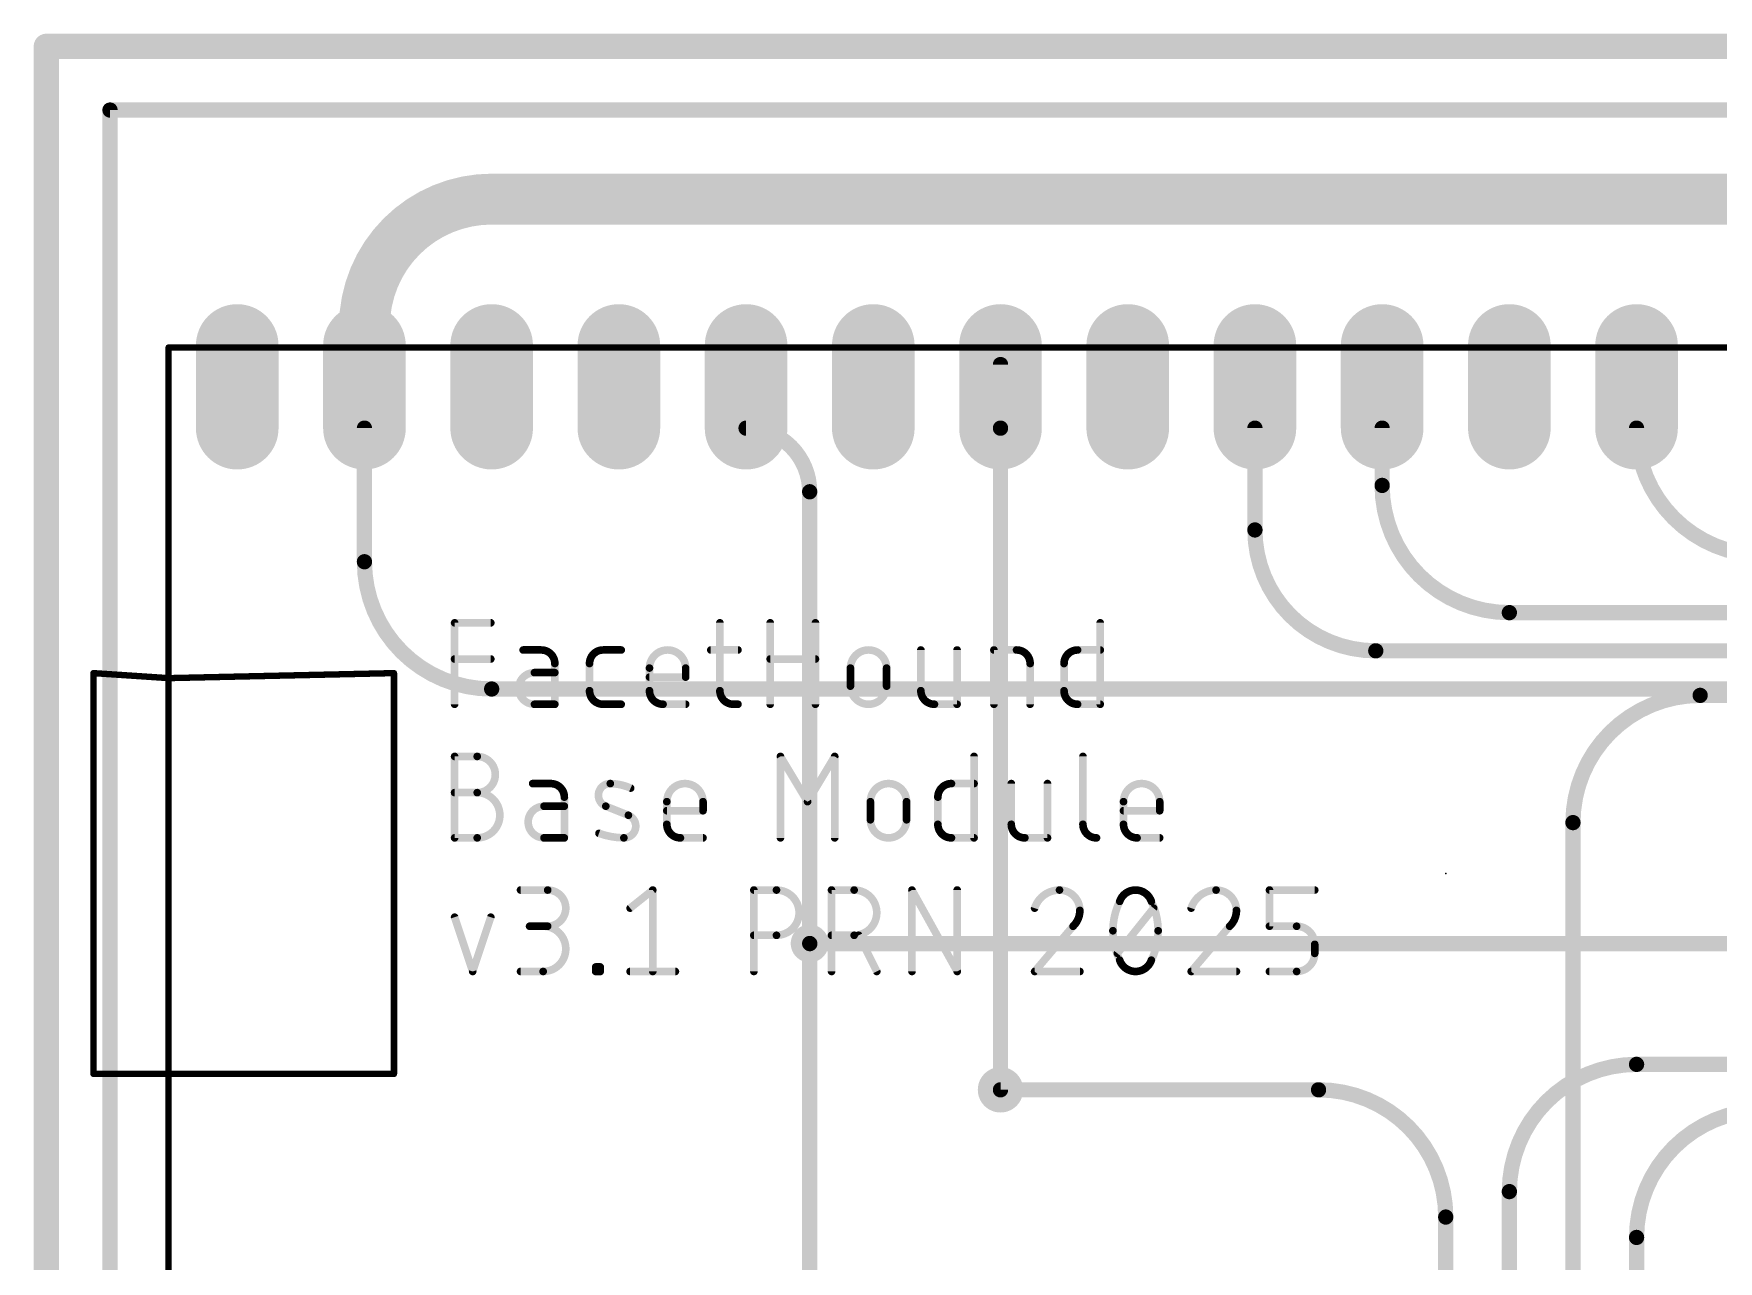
# Model space of a CAD drawing. Extents: x -4 to 102, y -3 to 61.
# Drawn here: x -1.52 to 32.11, y 36.71 to 61.21 of the extents above; entities that cross this region are included whole.
import ezdxf

# ---------------------------------------------------------------- set-up
doc = ezdxf.new("R2010")
doc.units = 0
for name, color, linetype in [('1', 12, 'CONTINUOUS'), ('16', 132, 'CONTINUOUS'), ('17', 110, 'CONTINUOUS'), ('18', 110, 'CONTINUOUS'), ('20', 31, 'CONTINUOUS'), ('21', 253, 'CONTINUOUS'), ('23', 53, 'CONTINUOUS')]:
    doc.layers.add(name, color=color, linetype=linetype)

# ---------------------------------------------------------------- blocks, each defined once
blk = doc.blocks.new('OFFSETP100')
at = {"const_width": 1}
blk.add_lwpolyline([(0, 0), (1, 0)], dxfattribs=at)
at = {"const_width": 0.5}
for points in [[(0, 0.25, 1), (0, -0.25)], [(1, -0.25, 1), (1, 0.25)]]:
    blk.add_lwpolyline(points, format="xyb", dxfattribs=at)
blk = doc.blocks.new('ROUNDV')
at = {"const_width": 0.5}
blk.add_lwpolyline([(0, -0.25, 1), (0, 0.25, 1), (0, -0.25)], format="xyb", dxfattribs=at)

msp = doc.modelspace()

# ---------------------------------------------------------------- linework, layer by layer
at = {"layer": '1'}
for points, const_width in [([(5.08, 53.34), (5.08, 54.61)], 0.6096), ([(5.08, 53.34), (5.08, 50.673)], 0.3048), ([(22.86, 53.34), (22.86, 51.308)], 0.3048), ([(25.4, 53.34), (25.4, 52.197)], 0.3048), ([(27.94, 49.657), (57.277, 49.657)], 0.3048), ([(25.273, 48.895), (55.88, 48.895)], 0.3048), ([(7.62, 48.133), (62.992, 48.133)], 0.3048), ([(58.42, 43.05), (13.973, 43.05)], 0.3048), ([(30.48, 40.64), (56.388, 40.64)], 0.3048), ([(17.78, 40.132), (24.13, 40.132)], 0.3048), ([(27.94, 35.56), (27.94, 38.1)], 0.3048), ([(26.67, 37.592), (26.67, 33.782)], 0.3048), ([(30.48, 35.56), (30.48, 37.185)], 0.3048)]:
    msp.add_lwpolyline(points, dxfattribs=dict(at, const_width=const_width))
for points, const_width in [([(5.2324, 54.61, 1), (4.9276, 54.61)], 0.3048), ([(4.9276, 53.34, 1), (5.2324, 53.34)], 0.3048), ([(5.1562, 53.34, 1), (5.0038, 53.34)], 0.1524), ([(22.9362, 53.34, 1), (22.7838, 53.34)], 0.1524), ([(25.4762, 53.34, 1), (25.3238, 53.34)], 0.1524), ([(30.48, 53.34, 0.4142), (33.02, 50.8)], 0.3048), ([(30.5562, 53.34, 1), (30.4038, 53.34)], 0.1524), ([(25.4, 52.197, 0.4142), (27.94, 49.657)], 0.3048), ([(25.4762, 52.197, 1), (25.3238, 52.197)], 0.1524), ([(25.3238, 52.197, 1), (25.4762, 52.197)], 0.1524), ([(22.86, 51.308, 0.4142), (25.273, 48.895)], 0.3048), ([(22.9362, 51.308, 1), (22.7838, 51.308)], 0.1524), ([(22.7838, 51.308, 1), (22.9362, 51.308)], 0.1524), ([(5.08, 50.673, 0.4142), (7.62, 48.133)], 0.3048), ([(5.1562, 50.673, 1), (5.0038, 50.673)], 0.1524), ([(5.0038, 50.673, 1), (5.1562, 50.673)], 0.1524), ([(27.94, 49.7332, 1), (27.94, 49.5808)], 0.1524), ([(27.94, 49.5808, 1), (27.94, 49.7332)], 0.1524), ([(25.273, 48.9712, 1), (25.273, 48.8188)], 0.1524), ([(25.273, 48.8188, 1), (25.273, 48.9712)], 0.1524), ([(7.62, 48.2092, 1), (7.62, 48.0568)], 0.1524), ([(7.62, 48.0568, 1), (7.62, 48.2092)], 0.1524), ([(13.97, 43.053, 0.4142), (13.973, 43.05)], 0.3048), ([(14.0462, 43.053, 1), (13.8938, 43.053)], 0.1524), ([(13.973, 43.1262, 1), (13.973, 42.9738)], 0.1524), ([(13.973, 42.9738, 1), (13.973, 43.1262)], 0.1524), ([(30.48, 40.64, 0.4142), (27.94, 38.1)], 0.3048), ([(30.48, 40.7162, 1), (30.48, 40.5638)], 0.1524), ([(30.48, 40.5638, 1), (30.48, 40.7162)], 0.1524), ([(17.78, 40.2082, 1), (17.78, 40.0558)], 0.1524), ([(26.67, 37.592, 0.4142), (24.13, 40.132)], 0.3048), ([(24.13, 40.2082, 1), (24.13, 40.0558)], 0.1524), ([(24.13, 40.0558, 1), (24.13, 40.2082)], 0.1524), ([(33.02, 39.725, 0.4142), (30.48, 37.185)], 0.3048), ([(28.0162, 38.1, 1), (27.8638, 38.1)], 0.1524), ([(27.8638, 38.1, 1), (28.0162, 38.1)], 0.1524), ([(26.7462, 37.592, 1), (26.5938, 37.592)], 0.1524), ([(26.5938, 37.592, 1), (26.7462, 37.592)], 0.1524), ([(30.5562, 37.185, 1), (30.4038, 37.185)], 0.1524), ([(30.4038, 37.185, 1), (30.5562, 37.185)], 0.1524)]:
    msp.add_lwpolyline(points, format="xyb", dxfattribs=dict(at, const_width=const_width))
at = {"layer": '16'}
for points, const_width in [([(0, 59.69), (0, 1.27)], 0.3048), ([(100.33, 59.69), (0, 59.69)], 0.3048), ([(51.054, 57.912), (7.62, 57.912)], 1.016), ([(5.08, 55.372), (5.08, 53.34)], 1.016), ([(17.78, 54.61), (17.78, 53.34)], 0.3048), ([(17.78, 53.34), (17.78, 40.132)], 0.3048), ([(13.97, 52.07), (13.97, 43.053)], 0.3048), ([(33.655, 48.006), (31.75, 48.006)], 0.3048), ([(29.21, 45.466), (29.21, 27.94)], 0.3048), ([(13.97, 43.053), (13.97, 31.75)], 0.3048)]:
    msp.add_lwpolyline(points, dxfattribs=dict(at, const_width=const_width))
for points, const_width in [([(0.0762, 59.69, 1), (-0.0762, 59.69)], 0.1524), ([(0, 59.7662, 1), (0, 59.6138)], 0.1524), ([(7.62, 57.912, 0.4142), (5.08, 55.372)], 1.016), ([(7.62, 58.166, 1), (7.62, 57.658)], 0.508), ([(7.62, 57.658, 1), (7.62, 58.166)], 0.508), ([(5.334, 55.372, 1), (4.826, 55.372)], 0.508), ([(4.826, 55.372, 1), (5.334, 55.372)], 0.508), ([(17.8562, 54.61, 1), (17.7038, 54.61)], 0.1524), ([(4.826, 53.34, 1), (5.334, 53.34)], 0.508), ([(13.97, 52.07, 0.4142), (12.7, 53.34)], 0.3048), ([(12.7, 53.4162, 1), (12.7, 53.2638)], 0.1524), ([(17.8562, 53.34, 1), (17.7038, 53.34)], 0.1524), ([(17.7038, 53.34, 1), (17.8562, 53.34)], 0.1524), ([(14.0462, 52.07, 1), (13.8938, 52.07)], 0.1524), ([(13.8938, 52.07, 1), (14.0462, 52.07)], 0.1524), ([(31.75, 48.006, 0.4142), (29.21, 45.466)], 0.3048), ([(31.75, 48.0822, 1), (31.75, 47.9298)], 0.1524), ([(31.75, 47.9298, 1), (31.75, 48.0822)], 0.1524), ([(29.2862, 45.466, 1), (29.1338, 45.466)], 0.1524), ([(29.1338, 45.466, 1), (29.2862, 45.466)], 0.1524), ([(14.0462, 43.053, 1), (13.8938, 43.053)], 0.1524), ([(13.8938, 43.053, 1), (14.0462, 43.053)], 0.1524), ([(17.7038, 40.132, 1), (17.8562, 40.132)], 0.1524)]:
    msp.add_lwpolyline(points, format="xyb", dxfattribs=dict(at, const_width=const_width))
at = {"layer": '20', "const_width": 0.508}
for points in [[(-1.27, 0), (-1.27, 60.96)], [(-1.27, 60.96), (101.6, 60.96)]]:
    msp.add_lwpolyline(points, dxfattribs=at)
at = {"layer": '20', "const_width": 0.254}
for points in [[(-1.143, 60.96, 1), (-1.397, 60.96)], [(-1.27, 61.087, 1), (-1.27, 60.833)]]:
    msp.add_lwpolyline(points, format="xyb", dxfattribs=at)
at = {"layer": '21'}
for points, const_width in [([(1.17, 54.9818, 1), (1.17, 54.9183)], 0.0635), ([(1.2018, 54.95, 1), (1.1383, 54.95)], 0.0635), ([(6.9184, 49.4538, 1), (6.8422, 49.4538)], 0.0762), ([(6.8803, 49.4919, 1), (6.8803, 49.4157)], 0.0762), ([(7.6028, 49.4157, 1), (7.6028, 49.4919)], 0.0762), ([(12.215, 49.4538, 1), (12.1388, 49.4538)], 0.0762), ([(13.22, 49.4538, 1), (13.1438, 49.4538)], 0.0762), ([(14.1232, 49.4538, 1), (14.047, 49.4538)], 0.0762), ([(19.8091, 49.4538, 1), (19.7329, 49.4538)], 0.0762), ([(6.8803, 48.7694, 1), (6.8803, 48.6932)], 0.0762), ([(7.6028, 48.6932, 1), (7.6028, 48.7694)], 0.0762), ([(8.249, 48.95, 1), (8.249, 48.8738)], 0.0762), ([(8.8812, 48.641, 0.4142), (8.6103, 48.9119)], 0.1524), ([(8.6103, 48.95, 1), (8.6103, 48.8738)], 0.0762), ([(8.6103, 48.8738, 1), (8.6103, 48.95)], 0.0762), ([(9.8456, 48.9119, 0.4142), (9.5746, 48.641)], 0.1524), ([(9.8456, 48.95, 1), (9.8456, 48.8738)], 0.0762), ([(9.8456, 48.8738, 1), (9.8456, 48.95)], 0.0762), ([(10.2068, 48.8738, 1), (10.2068, 48.95)], 0.0762), ([(11.4937, 48.5507, 1), (10.7713, 48.5507)], 0.1524), ([(11.9962, 48.95, 1), (11.9962, 48.8738)], 0.0762), ([(12.5381, 48.8738, 1), (12.5381, 48.95)], 0.0762), ([(13.1819, 48.7694, 1), (13.1819, 48.6932)], 0.0762), ([(14.0851, 48.6932, 1), (14.0851, 48.7694)], 0.0762), ([(15.5058, 48.5507, 1), (14.7833, 48.5507)], 0.1524), ([(16.2282, 48.9119, 1), (16.152, 48.9119)], 0.0762), ([(16.9507, 48.9119, 1), (16.8745, 48.9119)], 0.0762), ([(17.6871, 48.9119, 1), (17.6109, 48.9119)], 0.0762), ([(17.649, 48.95, 1), (17.649, 48.8738)], 0.0762), ([(18.3715, 48.641, 0.4142), (18.1005, 48.9119)], 0.1524), ([(18.1005, 48.95, 1), (18.1005, 48.8738)], 0.0762), ([(18.1005, 48.8738, 1), (18.1005, 48.95)], 0.0762), ([(19.3194, 48.9119, 0.4142), (19.0485, 48.641)], 0.1524), ([(19.3194, 48.95, 1), (19.3194, 48.8738)], 0.0762), ([(19.3194, 48.8738, 1), (19.3194, 48.95)], 0.0762), ([(19.771, 48.8738, 1), (19.771, 48.95)], 0.0762), ([(-0.2983, 48.45, 1), (-0.3618, 48.45)], 0.0635), ([(-0.3279, 48.4817, 1), (-0.3321, 48.4183)], 0.0635), ([(5.7017, 48.45, 1), (5.6383, 48.45)], 0.0635), ([(5.6707, 48.4183, 1), (5.6693, 48.4817)], 0.0635), ([(8.4748, 48.4604, 1), (8.4748, 47.8282)], 0.1524), ([(8.4748, 48.4985, 1), (8.4748, 48.4223)], 0.0762), ([(8.4748, 48.4223, 1), (8.4748, 48.4985)], 0.0762), ([(8.9193, 48.641, 1), (8.8431, 48.641)], 0.0762), ([(8.8431, 48.641, 1), (8.9193, 48.641)], 0.0762), ([(8.8812, 48.4223, 1), (8.8812, 48.4985)], 0.0762), ([(9.6127, 48.641, 1), (9.5365, 48.641)], 0.0762), ([(9.5365, 48.641, 1), (9.6127, 48.641)], 0.0762), ([(10.8094, 48.5507, 1), (10.7332, 48.5507)], 0.0762), ([(10.7332, 48.5507, 1), (10.8094, 48.5507)], 0.0762), ([(10.7713, 48.4082, 1), (10.7713, 48.332)], 0.0762), ([(11.5318, 48.5507, 1), (11.4556, 48.5507)], 0.0762), ([(11.4556, 48.5507, 1), (11.5318, 48.5507)], 0.0762), ([(11.4937, 48.332, 1), (11.4937, 48.4082)], 0.0762), ([(14.8214, 48.5507, 1), (14.7452, 48.5507)], 0.0762), ([(14.7452, 48.5507, 1), (14.8214, 48.5507)], 0.0762), ([(15.5439, 48.5507, 1), (15.4677, 48.5507)], 0.0762), ([(15.4677, 48.5507, 1), (15.5439, 48.5507)], 0.0762), ([(18.4096, 48.641, 1), (18.3334, 48.641)], 0.0762), ([(18.3334, 48.641, 1), (18.4096, 48.641)], 0.0762), ([(19.0866, 48.641, 1), (19.0104, 48.641)], 0.0762), ([(19.0104, 48.641, 1), (19.0866, 48.641)], 0.0762), ([(1.1693, 48.3817, 1), (1.1707, 48.3183)], 0.0635), ([(1.2018, 48.35, 1), (1.1383, 48.35)], 0.0635), ([(1.1383, 48.35, 1), (1.2018, 48.35)], 0.0635), ([(1.1679, 48.3183, 1), (1.1721, 48.3817)], 0.0635), ([(9.5746, 48.0991, 0.4142), (9.8456, 47.8282)], 0.1524), ([(9.6127, 48.0991, 1), (9.5365, 48.0991)], 0.0762), ([(9.5365, 48.0991, 1), (9.6127, 48.0991)], 0.0762), ([(10.7713, 48.0991, 0.4142), (11.0422, 47.8282)], 0.1524), ([(10.8094, 48.0991, 1), (10.7332, 48.0991)], 0.0762), ([(10.7332, 48.0991, 1), (10.8094, 48.0991)], 0.0762), ([(11.4556, 48.3701, 1), (11.5318, 48.3701)], 0.0762), ([(12.1769, 48.0991, 0.4142), (12.4478, 47.8282)], 0.1524), ([(12.215, 48.0991, 1), (12.1388, 48.0991)], 0.0762), ([(12.1388, 48.0991, 1), (12.215, 48.0991)], 0.0762), ([(14.7833, 48.1894, 1), (15.5058, 48.1894)], 0.1524), ([(14.8214, 48.1894, 1), (14.7452, 48.1894)], 0.0762), ([(14.7452, 48.1894, 1), (14.8214, 48.1894)], 0.0762), ([(15.5439, 48.1894, 1), (15.4677, 48.1894)], 0.0762), ([(15.4677, 48.1894, 1), (15.5439, 48.1894)], 0.0762), ([(16.1901, 48.0991, 0.4142), (16.461, 47.8282)], 0.1524), ([(16.2282, 48.0991, 1), (16.152, 48.0991)], 0.0762), ([(16.152, 48.0991, 1), (16.2282, 48.0991)], 0.0762), ([(19.0485, 48.0991, 0.4142), (19.3194, 47.8282)], 0.1524), ([(19.0866, 48.0991, 1), (19.0104, 48.0991)], 0.0762), ([(19.0104, 48.0991, 1), (19.0866, 48.0991)], 0.0762), ([(6.8422, 47.8282, 1), (6.9184, 47.8282)], 0.0762), ([(8.4748, 47.8663, 1), (8.4748, 47.7901)], 0.0762), ([(8.4748, 47.7901, 1), (8.4748, 47.8663)], 0.0762), ([(8.8431, 47.8282, 1), (8.9193, 47.8282)], 0.0762), ([(8.8812, 47.7901, 1), (8.8812, 47.8663)], 0.0762), ([(9.8456, 47.8663, 1), (9.8456, 47.7901)], 0.0762), ([(9.8456, 47.7901, 1), (9.8456, 47.8663)], 0.0762), ([(10.2068, 47.7901, 1), (10.2068, 47.8663)], 0.0762), ([(11.0422, 47.8663, 1), (11.0422, 47.7901)], 0.0762), ([(11.0422, 47.7901, 1), (11.0422, 47.8663)], 0.0762), ([(11.4937, 47.7901, 1), (11.4937, 47.8663)], 0.0762), ([(12.4478, 47.8663, 1), (12.4478, 47.7901)], 0.0762), ([(12.4478, 47.7901, 1), (12.4478, 47.8663)], 0.0762), ([(12.5381, 47.7901, 1), (12.5381, 47.8663)], 0.0762), ([(13.1438, 47.8282, 1), (13.22, 47.8282)], 0.0762), ([(14.047, 47.8282, 1), (14.1232, 47.8282)], 0.0762), ([(16.461, 47.8663, 1), (16.461, 47.7901)], 0.0762), ([(16.461, 47.7901, 1), (16.461, 47.8663)], 0.0762), ([(16.8745, 47.8282, 1), (16.9507, 47.8282)], 0.0762), ([(16.9126, 47.7901, 1), (16.9126, 47.8663)], 0.0762), ([(17.6109, 47.8282, 1), (17.6871, 47.8282)], 0.0762), ([(18.3334, 47.8282, 1), (18.4096, 47.8282)], 0.0762), ([(19.3194, 47.8663, 1), (19.3194, 47.7901)], 0.0762), ([(19.3194, 47.7901, 1), (19.3194, 47.8663)], 0.0762), ([(19.7329, 47.8282, 1), (19.8091, 47.8282)], 0.0762), ([(19.771, 47.7901, 1), (19.771, 47.8663)], 0.0762), ([(6.9184, 46.7868, 1), (6.8422, 46.7868)], 0.0762), ([(6.8803, 46.8249, 1), (6.8803, 46.7487)], 0.0762), ([(7.3319, 46.0643, 1), (7.3319, 46.7868)], 0.1524), ([(7.3319, 46.8249, 1), (7.3319, 46.7487)], 0.0762), ([(7.3319, 46.7487, 1), (7.3319, 46.8249)], 0.0762), ([(13.4242, 46.7868, 1), (13.348, 46.7868)], 0.0762), ([(13.4188, 46.8064, 1), (13.3535, 46.7672)], 0.0762), ([(14.508, 46.7868, 1), (14.4318, 46.7868)], 0.0762), ([(14.5025, 46.7672, 1), (14.4372, 46.8064)], 0.0762), ([(17.29, 46.7868, 1), (17.2138, 46.7868)], 0.0762), ([(19.4642, 46.7868, 1), (19.388, 46.7868)], 0.0762), ([(6.8803, 46.1024, 1), (6.8803, 46.0262)], 0.0762), ([(7.3319, 45.1612, 1), (7.3319, 46.0643)], 0.1524), ([(7.3319, 46.1024, 1), (7.3319, 46.0262)], 0.0762), ([(7.3319, 46.1024, 1), (7.3319, 46.0262)], 0.0762), ([(7.3319, 46.0262, 1), (7.3319, 46.1024)], 0.0762), ([(8.4393, 46.283, 1), (8.4393, 46.2068)], 0.0762), ([(9.0715, 45.974, 0.4142), (8.8006, 46.2449)], 0.1524), ([(8.8006, 46.283, 1), (8.8006, 46.2068)], 0.0762), ([(8.8006, 46.2068, 1), (8.8006, 46.283)], 0.0762), ([(9.9889, 46.2449, 0.8318), (9.8986, 45.7934)], 0.1524), ([(10.3953, 46.1546, 0.1025), (9.9889, 46.2449)], 0.1524), ([(9.9895, 46.283, 1), (9.9884, 46.2068)], 0.0762), ([(9.9884, 46.2068, 1), (9.9895, 46.283)], 0.0762), ([(10.3797, 46.1199, 1), (10.411, 46.1894)], 0.0762), ([(11.8404, 45.8837, 1), (11.1179, 45.8837)], 0.1524), ([(15.9045, 45.8837, 1), (15.182, 45.8837)], 0.1524), ([(16.8003, 46.2449, 0.4142), (16.5294, 45.974)], 0.1524), ([(16.8003, 46.283, 1), (16.8003, 46.2068)], 0.0762), ([(16.8003, 46.2068, 1), (16.8003, 46.283)], 0.0762), ([(17.2519, 46.2068, 1), (17.2519, 46.283)], 0.0762), ([(18.0337, 46.2449, 1), (17.9575, 46.2449)], 0.0762), ([(18.7562, 46.2449, 1), (18.68, 46.2449)], 0.0762), ([(20.9586, 45.8837, 1), (20.2361, 45.8837)], 0.1524), ([(8.6651, 45.7934, 1), (8.6651, 45.1612)], 0.1524), ([(8.6651, 45.8315, 1), (8.6651, 45.7553)], 0.0762), ([(8.6651, 45.7553, 1), (8.6651, 45.8315)], 0.0762), ([(9.1096, 45.974, 1), (9.0334, 45.974)], 0.0762), ([(9.0334, 45.974, 1), (9.1096, 45.974)], 0.0762), ([(9.0715, 45.7553, 1), (9.0715, 45.8315)], 0.0762), ([(9.9128, 45.8287, 1), (9.8845, 45.758)], 0.0762), ([(9.8845, 45.758, 1), (9.9128, 45.8288)], 0.0762), ([(11.156, 45.8837, 1), (11.0798, 45.8837)], 0.0762), ([(11.0798, 45.8837, 1), (11.156, 45.8837)], 0.0762), ([(11.1179, 45.7412, 1), (11.1179, 45.665)], 0.0762), ([(11.8785, 45.8837, 1), (11.8023, 45.8837)], 0.0762), ([(11.8023, 45.8837, 1), (11.8785, 45.8837)], 0.0762), ([(11.8404, 45.665, 1), (11.8404, 45.7412)], 0.0762), ([(13.8953, 45.9033, 1), (13.9607, 45.8641)], 0.0762), ([(13.8953, 45.8641, 1), (13.9607, 45.9033)], 0.0762), ([(15.2201, 45.8837, 1), (15.1439, 45.8837)], 0.0762), ([(15.1439, 45.8837, 1), (15.2201, 45.8837)], 0.0762), ([(15.9426, 45.8837, 1), (15.8664, 45.8837)], 0.0762), ([(15.8664, 45.8837, 1), (15.9426, 45.8837)], 0.0762), ([(16.5675, 45.974, 1), (16.4913, 45.974)], 0.0762), ([(16.4913, 45.974, 1), (16.5675, 45.974)], 0.0762), ([(20.2742, 45.8837, 1), (20.198, 45.8837)], 0.0762), ([(20.198, 45.8837, 1), (20.2742, 45.8837)], 0.0762), ([(20.2361, 45.7412, 1), (20.2361, 45.665)], 0.0762), ([(20.9967, 45.8837, 1), (20.9205, 45.8837)], 0.0762), ([(20.9205, 45.8837, 1), (20.9967, 45.8837)], 0.0762), ([(20.9586, 45.665, 1), (20.9586, 45.7412)], 0.0762), ([(10.2599, 45.1612, 0.8318), (10.3502, 45.6128)], 0.1524), ([(10.3643, 45.6481, 1), (10.336, 45.5774)], 0.0762), ([(10.336, 45.5774, 1), (10.3643, 45.6481)], 0.0762), ([(11.1179, 45.4321, 0.4142), (11.3888, 45.1612)], 0.1524), ([(11.156, 45.4321, 1), (11.0798, 45.4321)], 0.0762), ([(11.0798, 45.4321, 1), (11.156, 45.4321)], 0.0762), ([(11.8023, 45.7031, 1), (11.8785, 45.7031)], 0.0762), ([(15.182, 45.5224, 1), (15.9045, 45.5224)], 0.1524), ([(15.2201, 45.5224, 1), (15.1439, 45.5224)], 0.0762), ([(15.1439, 45.5224, 1), (15.2201, 45.5224)], 0.0762), ([(15.9426, 45.5224, 1), (15.8664, 45.5224)], 0.0762), ([(15.8664, 45.5224, 1), (15.9426, 45.5224)], 0.0762), ([(16.5294, 45.4321, 0.4142), (16.8003, 45.1612)], 0.1524), ([(16.5675, 45.4321, 1), (16.4913, 45.4321)], 0.0762), ([(16.4913, 45.4321, 1), (16.5675, 45.4321)], 0.0762), ([(17.9956, 45.4321, 0.4142), (18.2665, 45.1612)], 0.1524), ([(18.0337, 45.4321, 1), (17.9575, 45.4321)], 0.0762), ([(17.9575, 45.4321, 1), (18.0337, 45.4321)], 0.0762), ([(19.4261, 45.4321, 0.4142), (19.697, 45.1612)], 0.1524), ([(19.4642, 45.4321, 1), (19.388, 45.4321)], 0.0762), ([(19.388, 45.4321, 1), (19.4642, 45.4321)], 0.0762), ([(20.2361, 45.4321, 0.4142), (20.507, 45.1612)], 0.1524), ([(20.2742, 45.4321, 1), (20.198, 45.4321)], 0.0762), ([(20.198, 45.4321, 1), (20.2742, 45.4321)], 0.0762), ([(20.9205, 45.7031, 1), (20.9967, 45.7031)], 0.0762), ([(6.8803, 45.1993, 1), (6.8803, 45.1231)], 0.0762), ([(6.8422, 45.1612, 1), (6.9184, 45.1612)], 0.0762), ([(7.3319, 45.1993, 1), (7.3319, 45.1231)], 0.0762), ([(7.3319, 45.1231, 1), (7.3319, 45.1993)], 0.0762), ([(8.6651, 45.1993, 1), (8.6651, 45.1231)], 0.0762), ([(8.6651, 45.1231, 1), (8.6651, 45.1993)], 0.0762), ([(9.0334, 45.1612, 1), (9.1096, 45.1612)], 0.0762), ([(9.0715, 45.1231, 1), (9.0715, 45.1993)], 0.0762), ([(9.7761, 45.2874, 1), (9.7503, 45.2157)], 0.0762), ([(9.7632, 45.2515, 0.083), (10.2599, 45.1612)], 0.1524), ([(10.2604, 45.1993, 1), (10.2593, 45.1231)], 0.0762), ([(10.2593, 45.1231, 1), (10.2604, 45.1993)], 0.0762), ([(11.3888, 45.1993, 1), (11.3888, 45.1231)], 0.0762), ([(11.3888, 45.1231, 1), (11.3888, 45.1993)], 0.0762), ([(11.8404, 45.1231, 1), (11.8404, 45.1993)], 0.0762), ([(13.348, 45.1612, 1), (13.4242, 45.1612)], 0.0762), ([(14.4318, 45.1612, 1), (14.508, 45.1612)], 0.0762), ([(16.8003, 45.1993, 1), (16.8003, 45.1231)], 0.0762), ([(16.8003, 45.1231, 1), (16.8003, 45.1993)], 0.0762), ([(17.2138, 45.1612, 1), (17.29, 45.1612)], 0.0762), ([(17.2519, 45.1231, 1), (17.2519, 45.1993)], 0.0762), ([(18.2665, 45.1993, 1), (18.2665, 45.1231)], 0.0762), ([(18.2665, 45.1231, 1), (18.2665, 45.1993)], 0.0762), ([(18.68, 45.1612, 1), (18.7562, 45.1612)], 0.0762), ([(18.7181, 45.1231, 1), (18.7181, 45.1993)], 0.0762), ([(19.697, 45.1231, 1), (19.697, 45.1993)], 0.0762), ([(20.507, 45.1993, 1), (20.507, 45.1231)], 0.0762), ([(20.507, 45.1231, 1), (20.507, 45.1993)], 0.0762), ([(20.9586, 45.1231, 1), (20.9586, 45.1993)], 0.0762), ([(8.1968, 44.1579, 1), (8.1968, 44.0817)], 0.0762), ([(8.7387, 43.3973, 1), (8.7387, 44.1198)], 0.1524), ([(8.7387, 44.1579, 1), (8.7387, 44.0817)], 0.0762), ([(8.7387, 44.0817, 1), (8.7387, 44.1579)], 0.0762), ([(10.8748, 44.1198, 1), (10.7986, 44.1198)], 0.0762), ([(10.8605, 44.09, 1), (10.8129, 44.1496)], 0.0762), ([(12.8933, 44.1198, 1), (12.8171, 44.1198)], 0.0762), ([(12.8552, 44.1579, 1), (12.8552, 44.0817)], 0.0762), ([(13.3067, 43.2167, 1), (13.3067, 44.1198)], 0.1524), ([(13.3067, 44.1579, 1), (13.3067, 44.0817)], 0.0762), ([(13.3067, 44.0817, 1), (13.3067, 44.1579)], 0.0762), ([(14.4445, 44.1198, 1), (14.3683, 44.1198)], 0.0762), ([(14.4064, 44.1579, 1), (14.4064, 44.0817)], 0.0762), ([(14.8579, 43.2167, 1), (14.8579, 44.1198)], 0.1524), ([(14.8579, 44.1579, 1), (14.8579, 44.0817)], 0.0762), ([(14.8579, 44.0817, 1), (14.8579, 44.1579)], 0.0762), ([(16.0505, 44.1198, 1), (15.9743, 44.1198)], 0.0762), ([(16.0457, 44.1383, 1), (15.9791, 44.1013)], 0.0762), ([(16.9536, 44.1198, 1), (16.8774, 44.1198)], 0.0762), ([(18.958, 44.1198, 0.3252), (18.4613, 43.7586)], 0.1524), ([(19.3644, 43.7134, 0.4142), (18.958, 44.1198)], 0.1524), ([(18.958, 44.1579, 1), (18.958, 44.0817)], 0.0762), ([(18.958, 44.0817, 1), (18.958, 44.1579)], 0.0762), ([(20.476, 44.1198, 0.3205), (20.1599, 43.894)], 0.1524), ([(20.7921, 43.894, 0.3205), (20.476, 44.1198)], 0.1524), ([(20.476, 44.1579, 1), (20.476, 44.0817)], 0.0762), ([(20.476, 44.0817, 1), (20.476, 44.1579)], 0.0762), ([(22.0843, 44.1198, 0.3252), (21.5876, 43.7586)], 0.1524), ([(22.4907, 43.7134, 0.4142), (22.0843, 44.1198)], 0.1524), ([(22.0843, 44.1579, 1), (22.0843, 44.0817)], 0.0762), ([(22.0843, 44.0817, 1), (22.0843, 44.1579)], 0.0762), ([(23.1888, 44.1198, 1), (23.1126, 44.1198)], 0.0762), ([(23.1507, 44.1579, 1), (23.1507, 44.0817)], 0.0762), ([(24.0538, 44.0817, 1), (24.0538, 44.1579)], 0.0762), ([(10.3614, 43.7883, 1), (10.409, 43.7288)], 0.0762), ([(18.4251, 43.7703, 1), (18.4976, 43.7468)], 0.0762), ([(19.229, 43.3973, 0.2053), (19.3644, 43.7134)], 0.1524), ([(19.4025, 43.7134, 1), (19.3263, 43.7134)], 0.0762), ([(19.3263, 43.7134, 1), (19.4025, 43.7134)], 0.0762), ([(20.1599, 43.894, 0.1139), (20.0244, 43.307)], 0.1524), ([(20.1239, 43.9064, 1), (20.196, 43.8817)], 0.0762), ([(20.1942, 43.8773, 1), (20.1257, 43.9107)], 0.0762), ([(20.8263, 43.9107, 1), (20.7578, 43.8773)], 0.0762), ([(20.9276, 43.307, 0.1139), (20.7921, 43.894)], 0.1524), ([(20.7561, 43.8817, 1), (20.8281, 43.9064)], 0.0762), ([(20.867, 43.7348, 1), (20.8075, 43.7824)], 0.0762), ([(21.5513, 43.7703, 1), (21.6238, 43.7468)], 0.0762), ([(22.3552, 43.3973, 0.2053), (22.4907, 43.7134)], 0.1524), ([(22.5288, 43.7134, 1), (22.4526, 43.7134)], 0.0762), ([(22.4526, 43.7134, 1), (22.5288, 43.7134)], 0.0762), ([(6.9165, 43.59, 1), (6.8442, 43.5659)], 0.0762), ([(7.639, 43.5659, 1), (7.5667, 43.59)], 0.0762), ([(8.3774, 43.4354, 1), (8.3774, 43.3592)], 0.0762), ([(8.6484, 42.4942, 1), (8.6484, 43.3973)], 0.1524), ([(8.6484, 43.4354, 1), (8.6484, 43.3592)], 0.0762), ([(8.7387, 43.4354, 1), (8.7387, 43.3592)], 0.0762), ([(8.7387, 43.3592, 1), (8.7387, 43.4354)], 0.0762), ([(19.2027, 43.4249, 1), (19.2552, 43.3697)], 0.0762), ([(19.258, 43.3726, 1), (19.1999, 43.422)], 0.0762), ([(22.3289, 43.4249, 1), (22.3815, 43.3697)], 0.0762), ([(22.3842, 43.3726, 1), (22.3262, 43.422)], 0.0762), ([(23.1507, 43.4354, 1), (23.1507, 43.3592)], 0.0762), ([(23.1126, 43.3973, 1), (23.1888, 43.3973)], 0.0762), ([(24.0538, 43.0361, 0.4142), (23.6926, 43.3973)], 0.1524), ([(23.6926, 43.4354, 1), (23.6926, 43.3592)], 0.0762), ([(23.6926, 43.3592, 1), (23.6926, 43.4354)], 0.0762), ([(12.8552, 43.2548, 1), (12.8552, 43.1786)], 0.0762), ([(13.3067, 43.2548, 1), (13.3067, 43.1786)], 0.0762), ([(13.3067, 43.1786, 1), (13.3067, 43.2548)], 0.0762), ([(14.4064, 43.2548, 1), (14.4064, 43.1786)], 0.0762), ([(14.8579, 43.2548, 1), (14.8579, 43.1786)], 0.0762), ([(14.8579, 43.1786, 1), (14.8579, 43.2548)], 0.0762), ([(14.9823, 43.2337, 1), (14.9142, 43.1996)], 0.0762), ([(20.0244, 43.307, 0.1139), (20.1599, 42.72)], 0.1524), ([(20.0625, 43.307, 1), (19.9863, 43.307)], 0.0762), ([(19.9863, 43.307, 1), (20.0625, 43.307)], 0.0762), ([(20.7921, 42.72, 0.1139), (20.9276, 43.307)], 0.1524), ([(20.9657, 43.307, 1), (20.8895, 43.307)], 0.0762), ([(20.8895, 43.307, 1), (20.9657, 43.307)], 0.0762), ([(24.0919, 43.0361, 1), (24.0157, 43.0361)], 0.0762), ([(24.0157, 43.0361, 1), (24.0919, 43.0361)], 0.0762), ([(20.085, 42.8792, 1), (20.1445, 42.8316)], 0.0762), ([(20.1599, 42.72, 0.3205), (20.476, 42.4942)], 0.1524), ([(20.196, 42.7323, 1), (20.1239, 42.7076)], 0.0762), ([(20.1257, 42.7033, 1), (20.1942, 42.7367)], 0.0762), ([(20.476, 42.4942, 0.3205), (20.7921, 42.72)], 0.1524), ([(20.7578, 42.7367, 1), (20.8263, 42.7033)], 0.0762), ([(20.8281, 42.7076, 1), (20.7561, 42.7323)], 0.0762), ([(23.6926, 42.4942, 0.4142), (24.0538, 42.8554)], 0.1524), ([(24.0919, 42.8554, 1), (24.0157, 42.8554)], 0.0762), ([(24.0157, 42.8554, 1), (24.0919, 42.8554)], 0.0762), ([(7.2054, 42.5062, 1), (7.2777, 42.4822)], 0.0762), ([(7.2054, 42.4822, 1), (7.2777, 42.5062)], 0.0762), ([(8.1968, 42.5323, 1), (8.1968, 42.4561)], 0.0762), ([(8.6484, 42.5323, 1), (8.6484, 42.4561)], 0.0762), ([(8.6484, 42.4561, 1), (8.6484, 42.5323)], 0.0762), ([(9.7355, 42.5845, 1), (9.6593, 42.5845)], 0.0762), ([(9.6974, 42.6226, 1), (9.6974, 42.5464)], 0.0762), ([(9.6974, 42.5323, 1), (9.6974, 42.4561)], 0.0762), ([(9.6593, 42.4942, 1), (9.7355, 42.4942)], 0.0762), ([(9.8258, 42.5845, 1), (9.7496, 42.5845)], 0.0762), ([(9.7496, 42.4942, 1), (9.8258, 42.4942)], 0.0762), ([(9.7877, 42.5464, 1), (9.7877, 42.6226)], 0.0762), ([(9.7877, 42.4561, 1), (9.7877, 42.5323)], 0.0762), ([(10.3852, 42.5323, 1), (10.3852, 42.4561)], 0.0762), ([(10.7986, 42.4942, 1), (10.8748, 42.4942)], 0.0762), ([(11.2883, 42.4561, 1), (11.2883, 42.5323)], 0.0762), ([(12.8171, 42.4942, 1), (12.8933, 42.4942)], 0.0762), ([(14.3683, 42.4942, 1), (14.4445, 42.4942)], 0.0762), ([(15.2754, 42.4772, 1), (15.3435, 42.5112)], 0.0762), ([(15.9743, 42.4942, 1), (16.0505, 42.4942)], 0.0762), ([(16.8774, 42.4942, 1), (16.9536, 42.4942)], 0.0762), ([(16.8822, 42.4757, 1), (16.9488, 42.5127)], 0.0762), ([(18.4613, 42.5323, 1), (18.4613, 42.4561)], 0.0762), ([(18.4323, 42.5189, 1), (18.4904, 42.4695)], 0.0762), ([(19.3644, 42.4561, 1), (19.3644, 42.5323)], 0.0762), ([(20.476, 42.5323, 1), (20.476, 42.4561)], 0.0762), ([(20.476, 42.4561, 1), (20.476, 42.5323)], 0.0762), ([(21.5585, 42.5189, 1), (21.6166, 42.4695)], 0.0762), ([(21.5876, 42.5323, 1), (21.5876, 42.4561)], 0.0762), ([(22.4907, 42.4561, 1), (22.4907, 42.5323)], 0.0762), ([(23.1507, 42.5323, 1), (23.1507, 42.4561)], 0.0762), ([(23.6926, 42.5323, 1), (23.6926, 42.4561)], 0.0762), ([(23.6926, 42.4561, 1), (23.6926, 42.5323)], 0.0762), ([(-0.3618, 40.45, 1), (-0.2983, 40.45)], 0.0635), ([(-0.33, 40.4818, 1), (-0.33, 40.4183)], 0.0635), ([(1.17, 40.4818, 1), (1.17, 40.4183)], 0.0635), ([(1.2018, 40.45, 1), (1.1383, 40.45)], 0.0635), ([(1.1383, 40.45, 1), (1.2018, 40.45)], 0.0635), ([(1.17, 40.4183, 1), (1.17, 40.4818)], 0.0635), ([(5.6383, 40.45, 1), (5.7017, 40.45)], 0.0635), ([(5.67, 40.4183, 1), (5.67, 40.4818)], 0.0635)]:
    msp.add_lwpolyline(points, format="xyb", dxfattribs=dict(at, const_width=const_width))
for points, const_width in [([(1.17, 48.35), (1.17, 54.95)], 0.127), ([(1.17, 54.95), (52.17, 54.95)], 0.127), ([(6.8803, 47.8282), (6.8803, 49.4538)], 0.1524), ([(6.8803, 49.4538), (7.6028, 49.4538)], 0.1524), ([(12.1769, 49.4538), (12.1769, 48.0991)], 0.1524), ([(13.1819, 47.8282), (13.1819, 49.4538)], 0.1524), ([(14.0851, 49.4538), (14.0851, 47.8282)], 0.1524), ([(19.771, 49.4538), (19.771, 47.8282)], 0.1524), ([(6.8803, 48.7313), (7.6028, 48.7313)], 0.1524), ([(8.6103, 48.9119), (8.249, 48.9119)], 0.1524), ([(9.8456, 48.9119), (10.2068, 48.9119)], 0.1524), ([(11.9962, 48.9119), (12.5381, 48.9119)], 0.1524), ([(13.1819, 48.7313), (14.0851, 48.7313)], 0.1524), ([(16.1901, 48.9119), (16.1901, 48.0991)], 0.1524), ([(16.9126, 47.8282), (16.9126, 48.9119)], 0.1524), ([(17.649, 47.8282), (17.649, 48.9119)], 0.1524), ([(17.649, 48.9119), (18.1005, 48.9119)], 0.1524), ([(19.3194, 48.9119), (19.771, 48.9119)], 0.1524), ([(-0.33, 40.45), (-0.33, 48.45)], 0.127), ([(-0.33, 48.45), (1.17, 48.35)], 0.127), ([(5.67, 48.45), (1.17, 48.35)], 0.127), ([(5.67, 40.45), (5.67, 48.45)], 0.127), ([(8.8812, 48.4604), (8.4748, 48.4604)], 0.1524), ([(8.8812, 47.8282), (8.8812, 48.641)], 0.1524), ([(9.5746, 48.0991), (9.5746, 48.641)], 0.1524), ([(10.7713, 48.0991), (10.7713, 48.5507)], 0.1524), ([(11.4937, 48.3701), (10.7713, 48.3701)], 0.1524), ([(11.4937, 48.5507), (11.4937, 48.3701)], 0.1524), ([(14.7833, 48.1894), (14.7833, 48.5507)], 0.1524), ([(15.5058, 48.5507), (15.5058, 48.1894)], 0.1524), ([(18.3715, 48.641), (18.3715, 47.8282)], 0.1524), ([(19.0485, 48.0991), (19.0485, 48.641)], 0.1524), ([(1.17, 40.45), (1.17, 48.35)], 0.127), ([(8.4748, 47.8282), (8.8812, 47.8282)], 0.1524), ([(10.2068, 47.8282), (9.8456, 47.8282)], 0.1524), ([(11.4937, 47.8282), (11.0422, 47.8282)], 0.1524), ([(12.4478, 47.8282), (12.5381, 47.8282)], 0.1524), ([(16.461, 47.8282), (16.9126, 47.8282)], 0.1524), ([(19.771, 47.8282), (19.3194, 47.8282)], 0.1524), ([(6.8803, 45.1612), (6.8803, 46.7868)], 0.1524), ([(6.8803, 46.7868), (7.3319, 46.7868)], 0.1524), ([(13.3861, 45.1612), (13.3861, 46.7868)], 0.1524), ([(13.3861, 46.7868), (13.928, 45.8837)], 0.1524), ([(13.928, 45.8837), (14.4699, 46.7868)], 0.1524), ([(14.4699, 46.7868), (14.4699, 45.1612)], 0.1524), ([(17.2519, 46.7868), (17.2519, 45.1612)], 0.1524), ([(19.4261, 46.7868), (19.4261, 45.4321)], 0.1524), ([(6.8803, 46.0643), (7.3319, 46.0643)], 0.1524), ([(8.8006, 46.2449), (8.4393, 46.2449)], 0.1524), ([(16.8003, 46.2449), (17.2519, 46.2449)], 0.1524), ([(17.9956, 46.2449), (17.9956, 45.4321)], 0.1524), ([(18.7181, 45.1612), (18.7181, 46.2449)], 0.1524), ([(9.0715, 45.7934), (8.6651, 45.7934)], 0.1524), ([(9.0715, 45.1612), (9.0715, 45.974)], 0.1524), ([(10.3502, 45.6128), (9.8986, 45.7934)], 0.1524), ([(11.1179, 45.4321), (11.1179, 45.8837)], 0.1524), ([(11.8404, 45.7031), (11.1179, 45.7031)], 0.1524), ([(11.8404, 45.8837), (11.8404, 45.7031)], 0.1524), ([(15.182, 45.5224), (15.182, 45.8837)], 0.1524), ([(15.9045, 45.8837), (15.9045, 45.5224)], 0.1524), ([(16.5294, 45.4321), (16.5294, 45.974)], 0.1524), ([(20.2361, 45.4321), (20.2361, 45.8837)], 0.1524), ([(20.9586, 45.7031), (20.2361, 45.7031)], 0.1524), ([(20.9586, 45.8837), (20.9586, 45.7031)], 0.1524), ([(7.3319, 45.1612), (6.8803, 45.1612)], 0.1524), ([(8.6651, 45.1612), (9.0715, 45.1612)], 0.1524), ([(11.8404, 45.1612), (11.3888, 45.1612)], 0.1524), ([(17.2519, 45.1612), (16.8003, 45.1612)], 0.1524), ([(18.2665, 45.1612), (18.7181, 45.1612)], 0.1524), ([(20.9586, 45.1612), (20.507, 45.1612)], 0.1524), ([(8.1968, 44.1198), (8.7387, 44.1198)], 0.1524), ([(10.3852, 43.7586), (10.8367, 44.1198)], 0.1524), ([(10.8367, 44.1198), (10.8367, 42.4942)], 0.1524), ([(12.8552, 42.4942), (12.8552, 44.1198)], 0.1524), ([(12.8552, 44.1198), (13.3067, 44.1198)], 0.1524), ([(14.4064, 42.4942), (14.4064, 44.1198)], 0.1524), ([(14.4064, 44.1198), (14.8579, 44.1198)], 0.1524), ([(16.0124, 42.4942), (16.0124, 44.1198)], 0.1524), ([(16.0124, 44.1198), (16.9155, 42.4942)], 0.1524), ([(16.9155, 42.4942), (16.9155, 44.1198)], 0.1524), ([(23.1507, 43.3973), (23.1507, 44.1198)], 0.1524), ([(23.1507, 44.1198), (24.0538, 44.1198)], 0.1524), ([(20.1148, 42.8554), (20.8372, 43.7586)], 0.1524), ([(6.8803, 43.5779), (7.2416, 42.4942)], 0.1524), ([(7.2416, 42.4942), (7.6028, 43.5779)], 0.1524), ([(8.7387, 43.3973), (8.3774, 43.3973)], 0.1524), ([(19.229, 43.3973), (18.4613, 42.4942)], 0.1524), ([(22.3552, 43.3973), (21.5876, 42.4942)], 0.1524), ([(23.6926, 43.3973), (23.1507, 43.3973)], 0.1524), ([(13.3067, 43.2167), (12.8552, 43.2167)], 0.1524), ([(14.8579, 43.2167), (14.4064, 43.2167)], 0.1524), ([(15.3095, 42.4942), (14.9482, 43.2167)], 0.1524), ([(24.0538, 42.8554), (24.0538, 43.0361)], 0.1524), ([(8.1968, 42.4942), (8.6484, 42.4942)], 0.1524), ([(9.6974, 42.4942), (9.6974, 42.5845)], 0.1524), ([(9.6974, 42.5845), (9.7877, 42.5845)], 0.1524), ([(9.7877, 42.4942), (9.6974, 42.4942)], 0.1524), ([(9.7877, 42.5845), (9.7877, 42.4942)], 0.1524), ([(10.3852, 42.4942), (11.2883, 42.4942)], 0.1524), ([(18.4613, 42.4942), (19.3644, 42.4942)], 0.1524), ([(21.5876, 42.4942), (22.4907, 42.4942)], 0.1524), ([(23.1507, 42.4942), (23.6926, 42.4942)], 0.1524), ([(1.17, 40.45), (-0.33, 40.45)], 0.127), ([(1.17, 33.95), (1.17, 40.45)], 0.127), ([(1.17, 40.45), (5.67, 40.45)], 0.127)]:
    msp.add_lwpolyline(points, dxfattribs=dict(at, const_width=const_width))
at = {"layer": '23'}
msp.add_point((26.67, 44.45), dxfattribs=at)

# ---------------------------------------------------------------- block references
at = {"layer": '17', "xscale": 1.65, "yscale": 1.65, "rotation": 90}
for p in [(2.54, 53.34), (2.54, 53.34), (5.08, 53.34), (5.08, 53.34), (7.62, 53.34), (7.62, 53.34), (10.16, 53.34), (10.16, 53.34), (12.7, 53.34), (12.7, 53.34), (15.24, 53.34), (15.24, 53.34), (17.78, 53.34), (17.78, 53.34), (20.32, 53.34), (20.32, 53.34), (22.86, 53.34), (22.86, 53.34), (25.4, 53.34), (25.4, 53.34), (27.94, 53.34), (27.94, 53.34), (30.48, 53.34), (30.48, 53.34)]:
    msp.add_blockref('OFFSETP100', p, dxfattribs=at)
at = {"layer": '18'}
for p, xscale, yscale in [((13.97, 43.053), 0.7564, 0.7564), ((13.97, 43.053), 0.7564, 0.7564), ((17.78, 40.132), 0.9064, 0.9064), ((17.78, 40.132), 0.9064, 0.9064)]:
    msp.add_blockref('ROUNDV', p, dxfattribs=dict(at, xscale=xscale, yscale=yscale))

doc.saveas('drawing.dxf')
